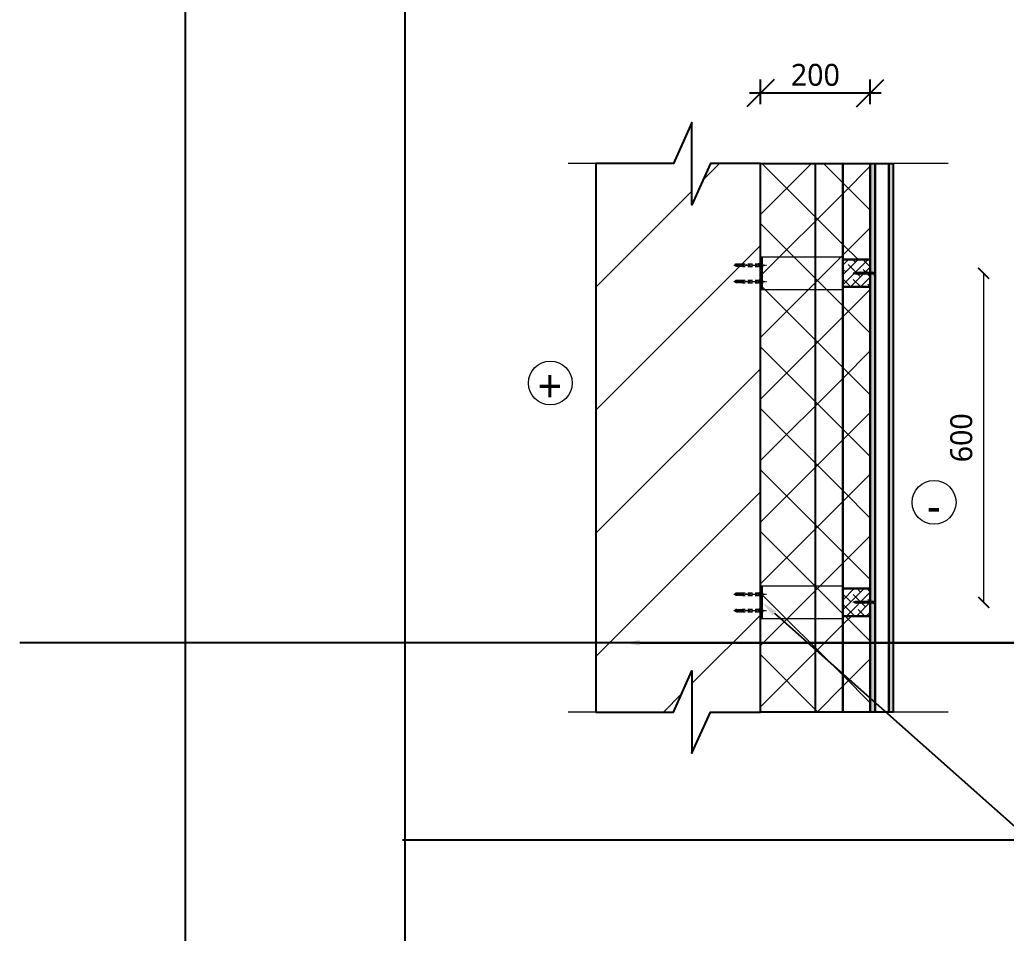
# Model space of a CAD drawing. Header units: millimetres. Extents: x 720925 to 840725318, y 793496 to 1061196.
# Drawn here: x 782286 to 784084, y 812042 to 813708 of the extents above; entities that cross this region are included whole.
import ezdxf
from ezdxf import colors
from ezdxf.entities.mleader import LeaderData, LeaderLine
from ezdxf.math import Vec2, Vec3

# ---------------------------------------------------------------- set-up
doc = ezdxf.new("R2010")
doc.units = ezdxf.units.MM
doc.header["$PDMODE"] = 2
doc.header["$PDSIZE"] = 5
doc.linetypes.add('CENTER', pattern=[50.8, 31.75, -6.35, 6.35, -6.35])
doc.linetypes.add('HIDDEN', pattern=[200, 100, -100])
for name, color, linetype, lineweight in [('!ESP_Mineraalvill', 1, 'Continuous', 9), ('!ESP_Mõõt', 252, 'Continuous', 5), ('!ESP_Puit', 46, 'Continuous', 0), ('!ESP_Sein Hatch', 7, 'Continuous', 0), ('!ESP_Sõlmed', 7, 'Continuous', 9), ('!ESP_Tsementkiudplaat', 9, 'Continuous', 0), ('!ESP_Tuuletõkkeplaat', 60, 'Continuous', 9), ('!ESP_Viited', 7, 'Continuous', 0)]:
    doc.layers.add(name, color=color, linetype=linetype, lineweight=lineweight)
doc.layers.add('!ESP_no_print', color=252, linetype='Continuous', plot=False)
doc.layers.add('!ESP_Tava', color=7, linetype='Continuous')
doc.layers.add('!ESP_Tekst', color=7, linetype='Continuous')
doc.styles.add('Annotative', font='malgunsl.ttf', dxfattribs={"height": 2})
doc.dimstyles.new('Annotative', dxfattribs={"dimtxt": 2, "dimasz": 2.5, "dimexe": 1.25, "dimexo": 0.625, "dimtad": 1, "dimdec": 0, "dimrnd": 5, "dimtxsty": 'Annotative', "dimblk": 'OBLIQUE', "dimcen": 0, "dimdle": 1, "dimadec": 0, "dimazin": 0, "dimtfac": 1, "dimtdec": 0, "dimtmove": 0, "dimatfit": 3, "dimfxl": 1, "dimfxlon": 1, "dimarcsym": 1})
doc.dimstyles.new('ESP', dxfattribs={"dimtxt": 2.5, "dimasz": 1, "dimexe": 0.18, "dimexo": 0.0625, "dimgap": 1, "dimtad": 1, "dimdec": 0, "dimzin": 0, "dimdsep": 46, "dimtxsty": 'Annotative', "dimblk": 'ARCHTICK', "dimcen": -2.5, "dimse1": 1, "dimse2": 1, "dimclrd": 256, "dimclre": 135, "dimclrt": 256, "dimadec": 0, "dimazin": 0, "dimtfac": 1, "dimtdec": 0, "dimtix": 1, "dimtmove": 0, "dimatfit": 3, "dimldrblk": 'mootjoon', "dimfxl": 3, "dimfxlon": 1, "dimtfillclr": 2, "dimtolj": 1, "dimtzin": 0, "dimlwd": -1, "dimlwe": 15, "dimarcsym": 1})
pattern_1 = [(45, (763926.791, 190844.592), (-8.98025612, 8.98025612), []), (135, (763926.791, 190844.592), (-26.94076836, 8.98025612), [31.75, -19.05])]
pattern_2 = [(45, (763926.79, 190844.59), (-56.126601, 56.126601), []), (135, (763926.79, 190844.59), (-56.126601, -56.126601), [])]

# ---------------------------------------------------------------- blocks, each defined once
blk = doc.blocks.new('_Oblique')
at = {"color": 0, "linetype": 'ByBlock', "lineweight": -2}
blk.add_line((-0.5, -0.5), (0.5, 0.5), dxfattribs=at)
blk = doc.blocks.new('*D753')
at = {"layer": '!ESP_Mõõt', "color": 0, "lineweight": -2, "transparency": 16777216}
for p, q in [((783635.7, 813554.2), (783635.7, 813599.2)), ((783835.7, 813554.2), (783835.7, 813599.2)), ((783855.7, 813574.2), (783615.7, 813574.2))]:
    blk.add_line(p, q, dxfattribs=at)
at = {"layer": 'Defpoints', "color": 0, "lineweight": 0, "transparency": 16777216}
for p in [(783635.7, 813574.2), (783635.7, 813445.9), (783835.7, 813445.9)]:
    blk.add_point(p, dxfattribs=at)
at = {"layer": '!ESP_Mõõt', "color": 0, "lineweight": -2, "transparency": 16777216, "xscale": 50, "yscale": 50, "zscale": 50, "rotation": 180}
blk.add_blockref('_Oblique', (783635.7, 813574.2), dxfattribs=at)
at = {"layer": '!ESP_Mõõt', "color": 0, "lineweight": -2, "transparency": 16777216, "xscale": 50, "yscale": 50, "zscale": 50}
blk.add_blockref('_Oblique', (783835.7, 813574.2), dxfattribs=at)
at = {"layer": '!ESP_Mõõt', "color": 0, "transparency": 16777216, "insert": (783735.7, 813607.4), "char_height": 40, "attachment_point": 5, "style": 'Annotative'}
blk.add_mtext('200', dxfattribs=at)
blk = doc.blocks.new('_ArchTick')
at = {"color": 0, "linetype": 'ByBlock', "const_width": 0.15}
blk.add_lwpolyline([(-0.5, -0.5), (0.5, 0.5)], dxfattribs=at)
blk = doc.blocks.new('*D757')
at = {"layer": '!ESP_Mõõt', "linetype": 'Continuous', "transparency": 16777216}
blk.add_line((784042.5, 812645.9), (784042.5, 813245.9), dxfattribs=at)
at = {"layer": 'Defpoints', "color": 0, "lineweight": 0, "transparency": 16777216}
for p in [(783785.7, 813245.9), (784042.5, 813245.9), (783785.7, 812645.9)]:
    blk.add_point(p, dxfattribs=at)
at = {"layer": '!ESP_Mõõt', "transparency": 16777216, "xscale": 20, "yscale": 20, "zscale": 20}
for p, rotation in [((784042.5, 813245.9), 90), ((784042.5, 812645.9), 270)]:
    blk.add_blockref('_ArchTick', p, dxfattribs=dict(at, rotation=rotation))
at = {"layer": '!ESP_Mõõt', "transparency": 16777216, "insert": (784001.8, 812945.9), "char_height": 40, "attachment_point": 5, "rotation": 90, "style": 'Annotative'}
blk.add_mtext('\\A1;600', dxfattribs=at)
blk = doc.blocks.new('mootjoon')
for points in [[(-1.3, 0), (1.2, 0)], [(-0.9, -0.9), (0.9, 0.9)], [(0, -1.3), (0, 1.2)]]:
    blk.add_lwpolyline(points)
blk = doc.blocks.new('*U747')
for p, q in [((0, -3.9), (0, 3.9)), ((0, 3.9), (0.7, 3.9)), ((0.7, 3.9), (2, 2)), ((2, 2), (3, 1.4)), ((3, 1.4), (4, 1.4)), ((4.7, 1.4), (6, 1.4)), ((6.7, 1.4), (8, 1.4)), ((8.7, 1.4), (10, 1.4)), ((10.7, 1.4), (12, 1.4)), ((12.7, 1.4), (14, 1.4)), ((14.7, 1.4), (16, 1.4)), ((16.7, 1.4), (18, 1.4)), ((18.7, 1.4), (20, 1.4)), ((20.7, 1.4), (22, 1.4)), ((22.7, 1.4), (24, 1.4)), ((24.7, 1.4), (26, 1.4)), ((26.7, 1.4), (28, 1.4)), ((28.7, 1.4), (30, 1.4)), ((30.7, 1.4), (32, 1.4)), ((32.7, 1.4), (34, 1.4)), ((34.7, 1.4), (35.4, 1.4)), ((35.4, 1.4), (36, 1.3)), ((36, 1.3), (36.1, 1.2)), ((36.8, 1), (40, 0)), ((0.7, -3.9), (0, -3.9)), ((0.7, -3.9), (2, -2)), ((2, -2), (3, -1.4)), ((3, -1.4), (3.3, -1.4)), ((4, -1.4), (5.3, -1.4)), ((6, -1.4), (7.3, -1.4)), ((8, -1.4), (9.3, -1.4)), ((10, -1.4), (11.3, -1.4)), ((12, -1.4), (13.3, -1.4)), ((14, -1.4), (15.3, -1.4)), ((16, -1.4), (17.3, -1.4)), ((18, -1.4), (19.3, -1.4)), ((20, -1.4), (21.3, -1.4)), ((22, -1.4), (23.3, -1.4)), ((24, -1.4), (25.3, -1.4)), ((26, -1.4), (27.3, -1.4)), ((28, -1.4), (29.3, -1.4)), ((30, -1.4), (31.3, -1.4)), ((32, -1.4), (33.3, -1.4)), ((34, -1.4), (35.3, -1.4)), ((36, -1.4), (37.4, -0.9)), ((38, -0.7), (40, 0))]:
    blk.add_line(p, q)
at = {"lineweight": 15}
for p, q in [((0.7, 3.9), (0.7, -3.9)), ((2, -2), (2, 2)), ((3, 0.2), (3.3, -1.4))]:
    blk.add_line(p, q, dxfattribs=at)
at = {"lineweight": 5}
for p, q in [((3, -1.4), (3, 1.4)), ((4.7, 1.4), (5.3, -1.4)), ((6.7, 1.4), (7.3, -1.4)), ((8.7, 1.4), (9.3, -1.4)), ((10.7, 1.4), (11.3, -1.4)), ((12.7, 1.4), (13.3, -1.4)), ((14.7, 1.4), (15.3, -1.4)), ((16.7, 1.4), (17.3, -1.4)), ((18.7, 1.4), (19.3, -1.4)), ((20.7, 1.4), (21.3, -1.4)), ((22.7, 1.4), (23.3, -1.4)), ((24.7, 1.4), (25.3, -1.4)), ((26.7, 1.4), (27.3, -1.4)), ((28.7, 1.4), (29.3, -1.4)), ((30.7, 1.4), (31.3, -1.4)), ((32.7, 1.4), (33.3, -1.4)), ((34.7, 1.4), (35.3, -1.4)), ((36.7, 1.3), (37.3, -0.7))]:
    blk.add_line(p, q, dxfattribs=at)
at = {"lineweight": 15, "start_tangent": (-1, 0), "end_tangent": (-0.347256, 0.93777)}
blk.add_spline([(4, -1.4), (3.5, -1), (3, 0.2)], degree=3, dxfattribs=at)
for points, start_tangent, end_tangent in [([(4, 1.4), (4.4, 2), (4.7, 1.4)], (0.571797, 0.820395), (0.389557, -0.921002)), ([(6, 1.4), (6.4, 2), (6.7, 1.4)], (0.571797, 0.820395), (0.389557, -0.921002)), ([(8, 1.4), (8.4, 2), (8.7, 1.4)], (0.571797, 0.820395), (0.389557, -0.921002)), ([(10, 1.4), (10.4, 2), (10.7, 1.4)], (0.571797, 0.820395), (0.389557, -0.921002)), ([(12, 1.4), (12.4, 2), (12.7, 1.4)], (0.571797, 0.820395), (0.389557, -0.921002)), ([(14, 1.4), (14.4, 2), (14.7, 1.4)], (0.571797, 0.820395), (0.389557, -0.921002)), ([(16, 1.4), (16.4, 2), (16.7, 1.4)], (0.571797, 0.820395), (0.389557, -0.921002)), ([(18, 1.4), (18.4, 2), (18.7, 1.4)], (0.571797, 0.820395), (0.389557, -0.921002)), ([(20, 1.4), (20.4, 2), (20.7, 1.4)], (0.571797, 0.820395), (0.389557, -0.921002)), ([(22, 1.4), (22.4, 2), (22.7, 1.4)], (0.571797, 0.820395), (0.389557, -0.921002)), ([(24, 1.4), (24.4, 2), (24.7, 1.4)], (0.571797, 0.820395), (0.389557, -0.921002)), ([(26, 1.4), (26.4, 2), (26.7, 1.4)], (0.571797, 0.820395), (0.389557, -0.921002)), ([(28, 1.4), (28.4, 2), (28.7, 1.4)], (0.571797, 0.820395), (0.389557, -0.921002)), ([(30, 1.4), (30.4, 2), (30.7, 1.4)], (0.571797, 0.820395), (0.389557, -0.921002)), ([(32, 1.4), (32.4, 2), (32.7, 1.4)], (0.571797, 0.820395), (0.389557, -0.921002)), ([(34, 1.4), (34.4, 2), (34.7, 1.4)], (0.571797, 0.820395), (0.389557, -0.921002)), ([(36, 1.3), (36.4, 1.9), (36.7, 1.3)], (0.571797, 0.820395), (0.389557, -0.921002)), ([(3.3, -1.4), (3.7, -2), (4, -1.4)], (0.571797, -0.820395), (0.389557, 0.921002)), ([(5.3, -1.4), (5.7, -2), (6, -1.4)], (0.571797, -0.820395), (0.389557, 0.921002)), ([(7.3, -1.4), (7.7, -2), (8, -1.4)], (0.571797, -0.820395), (0.389557, 0.921002)), ([(9.3, -1.4), (9.7, -2), (10, -1.4)], (0.571797, -0.820395), (0.389557, 0.921002)), ([(11.3, -1.4), (11.7, -2), (12, -1.4)], (0.571797, -0.820395), (0.389557, 0.921002)), ([(13.3, -1.4), (13.7, -2), (14, -1.4)], (0.571797, -0.820395), (0.389557, 0.921002)), ([(15.3, -1.4), (15.7, -2), (16, -1.4)], (0.571797, -0.820395), (0.389557, 0.921002)), ([(17.3, -1.4), (17.7, -2), (18, -1.4)], (0.571797, -0.820395), (0.389557, 0.921002)), ([(19.3, -1.4), (19.7, -2), (20, -1.4)], (0.571797, -0.820395), (0.389557, 0.921002)), ([(21.3, -1.4), (21.7, -2), (22, -1.4)], (0.571797, -0.820395), (0.389557, 0.921002)), ([(23.3, -1.4), (23.7, -2), (24, -1.4)], (0.571797, -0.820395), (0.389557, 0.921002)), ([(25.3, -1.4), (25.7, -2), (26, -1.4)], (0.571797, -0.820395), (0.389557, 0.921002)), ([(27.3, -1.4), (27.7, -2), (28, -1.4)], (0.571797, -0.820395), (0.389557, 0.921002)), ([(29.3, -1.4), (29.7, -2), (30, -1.4)], (0.571797, -0.820395), (0.389557, 0.921002)), ([(31.3, -1.4), (31.7, -2), (32, -1.4)], (0.571797, -0.820395), (0.389557, 0.921002)), ([(33.3, -1.4), (33.7, -2), (34, -1.4)], (0.571797, -0.820395), (0.389557, 0.921002)), ([(35.3, -1.4), (35.7, -2), (36, -1.4)], (0.571797, -0.820395), (0.389557, 0.921002)), ([(37.3, -0.7), (37.7, -1.4), (38, -0.7)], (0.571797, -0.820395), (0.389557, 0.921002))]:
    blk.add_spline(points, degree=3, dxfattribs=dict(start_tangent=start_tangent, end_tangent=end_tangent))
at = {"lineweight": 5}
for points, start_tangent, end_tangent in [([(4, 1.4), (4.4, 1.2), (4.8, 0.4), (5.3, -1.4)], (0.99352, -0.113659), (0.389557, -0.921002)), ([(6, -1.4), (5.6, -1.2), (5.1, -0.4), (4.7, 1.4)], (-0.99352, 0.113659), (-0.389557, 0.921002)), ([(6, 1.4), (6.4, 1.2), (6.8, 0.4), (7.3, -1.4)], (0.99352, -0.113659), (0.389557, -0.921002)), ([(8, -1.4), (7.6, -1.2), (7.1, -0.4), (6.7, 1.4)], (-0.99352, 0.113659), (-0.389557, 0.921002)), ([(8, 1.4), (8.4, 1.2), (8.8, 0.4), (9.3, -1.4)], (0.99352, -0.113659), (0.389557, -0.921002)), ([(10, -1.4), (9.6, -1.2), (9.1, -0.4), (8.7, 1.4)], (-0.99352, 0.113659), (-0.389557, 0.921002)), ([(10, 1.4), (10.4, 1.2), (10.8, 0.4), (11.3, -1.4)], (0.99352, -0.113659), (0.389557, -0.921002)), ([(12, -1.4), (11.6, -1.2), (11.1, -0.4), (10.7, 1.4)], (-0.99352, 0.113659), (-0.389557, 0.921002)), ([(12, 1.4), (12.4, 1.2), (12.8, 0.4), (13.3, -1.4)], (0.99352, -0.113659), (0.389557, -0.921002)), ([(14, -1.4), (13.6, -1.2), (13.1, -0.4), (12.7, 1.4)], (-0.99352, 0.113659), (-0.389557, 0.921002)), ([(14, 1.4), (14.4, 1.2), (14.8, 0.4), (15.3, -1.4)], (0.99352, -0.113659), (0.389557, -0.921002)), ([(16, -1.4), (15.6, -1.2), (15.1, -0.4), (14.7, 1.4)], (-0.99352, 0.113659), (-0.389557, 0.921002)), ([(16, 1.4), (16.4, 1.2), (16.8, 0.4), (17.3, -1.4)], (0.99352, -0.113659), (0.389557, -0.921002)), ([(18, -1.4), (17.6, -1.2), (17.1, -0.4), (16.7, 1.4)], (-0.99352, 0.113659), (-0.389557, 0.921002)), ([(18, 1.4), (18.4, 1.2), (18.8, 0.4), (19.3, -1.4)], (0.99352, -0.113659), (0.389557, -0.921002)), ([(20, -1.4), (19.6, -1.2), (19.1, -0.4), (18.7, 1.4)], (-0.99352, 0.113659), (-0.389557, 0.921002)), ([(20, 1.4), (20.4, 1.2), (20.8, 0.4), (21.3, -1.4)], (0.99352, -0.113659), (0.389557, -0.921002)), ([(22, -1.4), (21.6, -1.2), (21.1, -0.4), (20.7, 1.4)], (-0.99352, 0.113659), (-0.389557, 0.921002)), ([(22, 1.4), (22.4, 1.2), (22.8, 0.4), (23.3, -1.4)], (0.99352, -0.113659), (0.389557, -0.921002)), ([(24, -1.4), (23.6, -1.2), (23.1, -0.4), (22.7, 1.4)], (-0.99352, 0.113659), (-0.389557, 0.921002)), ([(24, 1.4), (24.4, 1.2), (24.8, 0.4), (25.3, -1.4)], (0.99352, -0.113659), (0.389557, -0.921002)), ([(26, -1.4), (25.6, -1.2), (25.1, -0.4), (24.7, 1.4)], (-0.99352, 0.113659), (-0.389557, 0.921002)), ([(26, 1.4), (26.4, 1.2), (26.8, 0.4), (27.3, -1.4)], (0.99352, -0.113659), (0.389557, -0.921002)), ([(28, -1.4), (27.6, -1.2), (27.1, -0.4), (26.7, 1.4)], (-0.99352, 0.113659), (-0.389557, 0.921002)), ([(28, 1.4), (28.4, 1.2), (28.8, 0.4), (29.3, -1.4)], (0.99352, -0.113659), (0.389557, -0.921002)), ([(30, -1.4), (29.6, -1.2), (29.1, -0.4), (28.7, 1.4)], (-0.99352, 0.113659), (-0.389557, 0.921002)), ([(30, 1.4), (30.4, 1.2), (30.8, 0.4), (31.3, -1.4)], (0.99352, -0.113659), (0.389557, -0.921002)), ([(32, -1.4), (31.6, -1.2), (31.1, -0.4), (30.7, 1.4)], (-0.99352, 0.113659), (-0.389557, 0.921002)), ([(32, 1.4), (32.4, 1.2), (32.8, 0.4), (33.3, -1.4)], (0.99352, -0.113659), (0.389557, -0.921002)), ([(34, -1.4), (33.6, -1.2), (33.1, -0.4), (32.7, 1.4)], (-0.99352, 0.113659), (-0.389557, 0.921002)), ([(34, 1.4), (34.4, 1.2), (34.8, 0.4), (35.3, -1.4)], (0.99352, -0.113659), (0.389557, -0.921002)), ([(36, -1.4), (35.6, -1.2), (35.1, -0.4), (34.7, 1.4)], (-0.99352, 0.113659), (-0.389557, 0.921002)), ([(36, 1.3), (36.4, 1.1), (36.9, 0.4), (37.3, -0.7)], (0.99352, -0.113659), (0.389557, -0.921002)), ([(38, -0.7), (37.6, -0.6), (37.1, 0.2), (36.7, 1.3)], (-0.99352, 0.113659), (-0.389557, 0.921002))]:
    blk.add_spline(points, degree=3, dxfattribs=dict(at, start_tangent=start_tangent, end_tangent=end_tangent))
blk = doc.blocks.new('*U748')
for p, q in [((0, -3.9), (0, 3.9)), ((0, 3.9), (0.7, 3.9)), ((0.7, 3.9), (2, 2)), ((2, 2), (3, 1.4)), ((3, 1.4), (4, 1.4)), ((4.7, 1.4), (6, 1.4)), ((6.7, 1.4), (8, 1.4)), ((8.7, 1.4), (10, 1.4)), ((10.7, 1.4), (12, 1.4)), ((12.7, 1.4), (14, 1.4)), ((14.7, 1.4), (16, 1.4)), ((16.7, 1.4), (18, 1.4)), ((18.7, 1.4), (20, 1.4)), ((20.7, 1.4), (22, 1.4)), ((22.7, 1.4), (24, 1.4)), ((24.7, 1.4), (26, 1.4)), ((26.7, 1.4), (28, 1.4)), ((28.7, 1.4), (30, 1.4)), ((30.7, 1.4), (32, 1.4)), ((32.7, 1.4), (34, 1.4)), ((34.7, 1.4), (35.4, 1.4)), ((35.4, 1.4), (36, 1.3)), ((36, 1.3), (36.1, 1.2)), ((36.8, 1), (40, 0)), ((0.7, -3.9), (0, -3.9)), ((0.7, -3.9), (2, -2)), ((2, -2), (3, -1.4)), ((3, -1.4), (3.3, -1.4)), ((4, -1.4), (5.3, -1.4)), ((6, -1.4), (7.3, -1.4)), ((8, -1.4), (9.3, -1.4)), ((10, -1.4), (11.3, -1.4)), ((12, -1.4), (13.3, -1.4)), ((14, -1.4), (15.3, -1.4)), ((16, -1.4), (17.3, -1.4)), ((18, -1.4), (19.3, -1.4)), ((20, -1.4), (21.3, -1.4)), ((22, -1.4), (23.3, -1.4)), ((24, -1.4), (25.3, -1.4)), ((26, -1.4), (27.3, -1.4)), ((28, -1.4), (29.3, -1.4)), ((30, -1.4), (31.3, -1.4)), ((32, -1.4), (33.3, -1.4)), ((34, -1.4), (35.3, -1.4)), ((36, -1.4), (37.4, -0.9)), ((38, -0.7), (40, 0))]:
    blk.add_line(p, q)
at = {"lineweight": 15}
for p, q in [((0.7, 3.9), (0.7, -3.9)), ((2, -2), (2, 2)), ((3, 0.2), (3.3, -1.4))]:
    blk.add_line(p, q, dxfattribs=at)
at = {"lineweight": 5}
for p, q in [((3, -1.4), (3, 1.4)), ((4.7, 1.4), (5.3, -1.4)), ((6.7, 1.4), (7.3, -1.4)), ((8.7, 1.4), (9.3, -1.4)), ((10.7, 1.4), (11.3, -1.4)), ((12.7, 1.4), (13.3, -1.4)), ((14.7, 1.4), (15.3, -1.4)), ((16.7, 1.4), (17.3, -1.4)), ((18.7, 1.4), (19.3, -1.4)), ((20.7, 1.4), (21.3, -1.4)), ((22.7, 1.4), (23.3, -1.4)), ((24.7, 1.4), (25.3, -1.4)), ((26.7, 1.4), (27.3, -1.4)), ((28.7, 1.4), (29.3, -1.4)), ((30.7, 1.4), (31.3, -1.4)), ((32.7, 1.4), (33.3, -1.4)), ((34.7, 1.4), (35.3, -1.4)), ((36.7, 1.3), (37.3, -0.7))]:
    blk.add_line(p, q, dxfattribs=at)
at = {"lineweight": 15, "start_tangent": (-1, 0), "end_tangent": (-0.347256, 0.93777)}
blk.add_spline([(4, -1.4), (3.5, -1), (3, 0.2)], degree=3, dxfattribs=at)
for points, start_tangent, end_tangent in [([(4, 1.4), (4.4, 2), (4.7, 1.4)], (0.571797, 0.820395), (0.389557, -0.921002)), ([(6, 1.4), (6.4, 2), (6.7, 1.4)], (0.571797, 0.820395), (0.389557, -0.921002)), ([(8, 1.4), (8.4, 2), (8.7, 1.4)], (0.571797, 0.820395), (0.389557, -0.921002)), ([(10, 1.4), (10.4, 2), (10.7, 1.4)], (0.571797, 0.820395), (0.389557, -0.921002)), ([(12, 1.4), (12.4, 2), (12.7, 1.4)], (0.571797, 0.820395), (0.389557, -0.921002)), ([(14, 1.4), (14.4, 2), (14.7, 1.4)], (0.571797, 0.820395), (0.389557, -0.921002)), ([(16, 1.4), (16.4, 2), (16.7, 1.4)], (0.571797, 0.820395), (0.389557, -0.921002)), ([(18, 1.4), (18.4, 2), (18.7, 1.4)], (0.571797, 0.820395), (0.389557, -0.921002)), ([(20, 1.4), (20.4, 2), (20.7, 1.4)], (0.571797, 0.820395), (0.389557, -0.921002)), ([(22, 1.4), (22.4, 2), (22.7, 1.4)], (0.571797, 0.820395), (0.389557, -0.921002)), ([(24, 1.4), (24.4, 2), (24.7, 1.4)], (0.571797, 0.820395), (0.389557, -0.921002)), ([(26, 1.4), (26.4, 2), (26.7, 1.4)], (0.571797, 0.820395), (0.389557, -0.921002)), ([(28, 1.4), (28.4, 2), (28.7, 1.4)], (0.571797, 0.820395), (0.389557, -0.921002)), ([(30, 1.4), (30.4, 2), (30.7, 1.4)], (0.571797, 0.820395), (0.389557, -0.921002)), ([(32, 1.4), (32.4, 2), (32.7, 1.4)], (0.571797, 0.820395), (0.389557, -0.921002)), ([(34, 1.4), (34.4, 2), (34.7, 1.4)], (0.571797, 0.820395), (0.389557, -0.921002)), ([(36, 1.3), (36.4, 1.9), (36.7, 1.3)], (0.571797, 0.820395), (0.389557, -0.921002)), ([(3.3, -1.4), (3.7, -2), (4, -1.4)], (0.571797, -0.820395), (0.389557, 0.921002)), ([(5.3, -1.4), (5.7, -2), (6, -1.4)], (0.571797, -0.820395), (0.389557, 0.921002)), ([(7.3, -1.4), (7.7, -2), (8, -1.4)], (0.571797, -0.820395), (0.389557, 0.921002)), ([(9.3, -1.4), (9.7, -2), (10, -1.4)], (0.571797, -0.820395), (0.389557, 0.921002)), ([(11.3, -1.4), (11.7, -2), (12, -1.4)], (0.571797, -0.820395), (0.389557, 0.921002)), ([(13.3, -1.4), (13.7, -2), (14, -1.4)], (0.571797, -0.820395), (0.389557, 0.921002)), ([(15.3, -1.4), (15.7, -2), (16, -1.4)], (0.571797, -0.820395), (0.389557, 0.921002)), ([(17.3, -1.4), (17.7, -2), (18, -1.4)], (0.571797, -0.820395), (0.389557, 0.921002)), ([(19.3, -1.4), (19.7, -2), (20, -1.4)], (0.571797, -0.820395), (0.389557, 0.921002)), ([(21.3, -1.4), (21.7, -2), (22, -1.4)], (0.571797, -0.820395), (0.389557, 0.921002)), ([(23.3, -1.4), (23.7, -2), (24, -1.4)], (0.571797, -0.820395), (0.389557, 0.921002)), ([(25.3, -1.4), (25.7, -2), (26, -1.4)], (0.571797, -0.820395), (0.389557, 0.921002)), ([(27.3, -1.4), (27.7, -2), (28, -1.4)], (0.571797, -0.820395), (0.389557, 0.921002)), ([(29.3, -1.4), (29.7, -2), (30, -1.4)], (0.571797, -0.820395), (0.389557, 0.921002)), ([(31.3, -1.4), (31.7, -2), (32, -1.4)], (0.571797, -0.820395), (0.389557, 0.921002)), ([(33.3, -1.4), (33.7, -2), (34, -1.4)], (0.571797, -0.820395), (0.389557, 0.921002)), ([(35.3, -1.4), (35.7, -2), (36, -1.4)], (0.571797, -0.820395), (0.389557, 0.921002)), ([(37.3, -0.7), (37.7, -1.4), (38, -0.7)], (0.571797, -0.820395), (0.389557, 0.921002))]:
    blk.add_spline(points, degree=3, dxfattribs=dict(start_tangent=start_tangent, end_tangent=end_tangent))
at = {"lineweight": 5}
for points, start_tangent, end_tangent in [([(4, 1.4), (4.4, 1.2), (4.8, 0.4), (5.3, -1.4)], (0.99352, -0.113659), (0.389557, -0.921002)), ([(6, -1.4), (5.6, -1.2), (5.1, -0.4), (4.7, 1.4)], (-0.99352, 0.113659), (-0.389557, 0.921002)), ([(6, 1.4), (6.4, 1.2), (6.8, 0.4), (7.3, -1.4)], (0.99352, -0.113659), (0.389557, -0.921002)), ([(8, -1.4), (7.6, -1.2), (7.1, -0.4), (6.7, 1.4)], (-0.99352, 0.113659), (-0.389557, 0.921002)), ([(8, 1.4), (8.4, 1.2), (8.8, 0.4), (9.3, -1.4)], (0.99352, -0.113659), (0.389557, -0.921002)), ([(10, -1.4), (9.6, -1.2), (9.1, -0.4), (8.7, 1.4)], (-0.99352, 0.113659), (-0.389557, 0.921002)), ([(10, 1.4), (10.4, 1.2), (10.8, 0.4), (11.3, -1.4)], (0.99352, -0.113659), (0.389557, -0.921002)), ([(12, -1.4), (11.6, -1.2), (11.1, -0.4), (10.7, 1.4)], (-0.99352, 0.113659), (-0.389557, 0.921002)), ([(12, 1.4), (12.4, 1.2), (12.8, 0.4), (13.3, -1.4)], (0.99352, -0.113659), (0.389557, -0.921002)), ([(14, -1.4), (13.6, -1.2), (13.1, -0.4), (12.7, 1.4)], (-0.99352, 0.113659), (-0.389557, 0.921002)), ([(14, 1.4), (14.4, 1.2), (14.8, 0.4), (15.3, -1.4)], (0.99352, -0.113659), (0.389557, -0.921002)), ([(16, -1.4), (15.6, -1.2), (15.1, -0.4), (14.7, 1.4)], (-0.99352, 0.113659), (-0.389557, 0.921002)), ([(16, 1.4), (16.4, 1.2), (16.8, 0.4), (17.3, -1.4)], (0.99352, -0.113659), (0.389557, -0.921002)), ([(18, -1.4), (17.6, -1.2), (17.1, -0.4), (16.7, 1.4)], (-0.99352, 0.113659), (-0.389557, 0.921002)), ([(18, 1.4), (18.4, 1.2), (18.8, 0.4), (19.3, -1.4)], (0.99352, -0.113659), (0.389557, -0.921002)), ([(20, -1.4), (19.6, -1.2), (19.1, -0.4), (18.7, 1.4)], (-0.99352, 0.113659), (-0.389557, 0.921002)), ([(20, 1.4), (20.4, 1.2), (20.8, 0.4), (21.3, -1.4)], (0.99352, -0.113659), (0.389557, -0.921002)), ([(22, -1.4), (21.6, -1.2), (21.1, -0.4), (20.7, 1.4)], (-0.99352, 0.113659), (-0.389557, 0.921002)), ([(22, 1.4), (22.4, 1.2), (22.8, 0.4), (23.3, -1.4)], (0.99352, -0.113659), (0.389557, -0.921002)), ([(24, -1.4), (23.6, -1.2), (23.1, -0.4), (22.7, 1.4)], (-0.99352, 0.113659), (-0.389557, 0.921002)), ([(24, 1.4), (24.4, 1.2), (24.8, 0.4), (25.3, -1.4)], (0.99352, -0.113659), (0.389557, -0.921002)), ([(26, -1.4), (25.6, -1.2), (25.1, -0.4), (24.7, 1.4)], (-0.99352, 0.113659), (-0.389557, 0.921002)), ([(26, 1.4), (26.4, 1.2), (26.8, 0.4), (27.3, -1.4)], (0.99352, -0.113659), (0.389557, -0.921002)), ([(28, -1.4), (27.6, -1.2), (27.1, -0.4), (26.7, 1.4)], (-0.99352, 0.113659), (-0.389557, 0.921002)), ([(28, 1.4), (28.4, 1.2), (28.8, 0.4), (29.3, -1.4)], (0.99352, -0.113659), (0.389557, -0.921002)), ([(30, -1.4), (29.6, -1.2), (29.1, -0.4), (28.7, 1.4)], (-0.99352, 0.113659), (-0.389557, 0.921002)), ([(30, 1.4), (30.4, 1.2), (30.8, 0.4), (31.3, -1.4)], (0.99352, -0.113659), (0.389557, -0.921002)), ([(32, -1.4), (31.6, -1.2), (31.1, -0.4), (30.7, 1.4)], (-0.99352, 0.113659), (-0.389557, 0.921002)), ([(32, 1.4), (32.4, 1.2), (32.8, 0.4), (33.3, -1.4)], (0.99352, -0.113659), (0.389557, -0.921002)), ([(34, -1.4), (33.6, -1.2), (33.1, -0.4), (32.7, 1.4)], (-0.99352, 0.113659), (-0.389557, 0.921002)), ([(34, 1.4), (34.4, 1.2), (34.8, 0.4), (35.3, -1.4)], (0.99352, -0.113659), (0.389557, -0.921002)), ([(36, -1.4), (35.6, -1.2), (35.1, -0.4), (34.7, 1.4)], (-0.99352, 0.113659), (-0.389557, 0.921002)), ([(36, 1.3), (36.4, 1.1), (36.9, 0.4), (37.3, -0.7)], (0.99352, -0.113659), (0.389557, -0.921002)), ([(38, -0.7), (37.6, -0.6), (37.1, 0.2), (36.7, 1.3)], (-0.99352, 0.113659), (-0.389557, 0.921002))]:
    blk.add_spline(points, degree=3, dxfattribs=dict(at, start_tangent=start_tangent, end_tangent=end_tangent))
blk = doc.blocks.new('naeltüübel 5x50mm')
at = {"layer": '!ESP_Sõlmed', "color": 92, "linetype": 'CENTER', "ltscale": 0.05, "true_color": 0x00c000}
blk.add_line((-51.417893, 0), (8.582107, 0), dxfattribs=at)
at = {"layer": '!ESP_Sõlmed', "color": 7, "linetype": 'HIDDEN', "ltscale": 0.05}
for p, q in [((-49.16375, 0), (-48.292889, 0.400002)), ((-48.292897, -0.399998), (-49.16375, 0)), ((-48.292893, 1.875), (-46.815106, 2.269753)), ((-48.292893, 0.4), (-48.292893, 1.875)), ((-48.292893, 0.4), (-29.340108, 0.4)), ((-46.815106, 2.269753), (-45.792893, 2.45)), ((-46.815106, 1.202786), (-46.815106, 2.269753)), ((-46.815106, 1.202786), (-46.502892, 1.246981)), ((-46.502892, 1.298302), (-35.492894, 1.298302)), ((-46.502892, 0.4), (-46.502892, 1.298302)), ((-45.792893, 1.298302), (-45.792893, 2.45)), ((-45.792893, 2.081557), (-44.011246, 2.081557)), ((-45.792893, 1.809864), (-44.15268, 1.809864)), ((-45.664353, 1.363825), (-44.423478, 1.363825)), ((-45.492894, 1.31), (-44.594937, 1.31)), ((-44.328835, 1.471475), (-44.257969, 1.607608)), ((-44.257969, 1.607608), (-43.973282, 2.154482)), ((-43.973282, 2.154482), (-43.968079, 2.154482)), ((-43.968079, 2.154482), (-42.292893, 2.45)), ((-43.968079, 1.298302), (-43.968079, 2.154482)), ((-42.482892, -0.4), (-42.482892, 0.4)), ((-42.292893, 1.298302), (-42.292893, 2.45)), ((-42.292893, 2.081557), (-40.511246, 2.081557)), ((-42.292893, 1.809864), (-40.65268, 1.809864)), ((-42.164353, 1.363825), (-40.923478, 1.363825)), ((-41.992894, 1.31), (-41.094937, 1.31)), ((-40.828835, 1.471475), (-40.742196, 1.637903)), ((-40.742196, 1.637903), (-40.483334, 2.135175)), ((-40.483334, 2.135175), (-40.478127, 2.135175)), ((-40.478127, 2.135175), (-38.692895, 2.449994)), ((-40.478127, 1.298302), (-40.478127, 2.135175)), ((-38.692895, 1.298299), (-38.692895, 2.449994)), ((-38.692895, 2.081557), (-36.911244, 2.081557)), ((-38.692895, 1.809864), (-37.052682, 1.809864)), ((-38.564351, 1.363825), (-37.323479, 1.363825)), ((-38.392891, 1.31), (-37.494938, 1.31)), ((-37.228833, 1.471475), (-37.138588, 1.644836)), ((-37.138588, 1.644836), (-36.885472, 2.131068)), ((-36.885472, 2.131068), (-36.880265, 2.131068)), ((-36.880265, 2.131068), (-35.492894, 2.375702)), ((-36.880265, 1.298302), (-36.880265, 2.131068)), ((-35.492894, 2.4), (-23.292893, 2.4)), ((-35.492894, 1.298302), (-35.492894, 2.4)), ((-35.492894, 0.4), (-35.492894, 1.298302)), ((-29.340077, 0.399973), (-29.312546, 0.428822)), ((-29.312546, 0.428822), (-29.2829, 0.455866)), ((-29.2829, 0.455866), (-29.250918, 0.481299)), ((-29.250918, 0.481299), (-29.216847, 0.504845)), ((-29.216847, 0.504845), (-29.180934, 0.526229)), ((-29.180934, 0.526229), (-29.14342, 0.545174)), ((-29.14342, 0.545174), (-29.104554, 0.561411)), ((-29.104554, 0.561411), (-29.064639, 0.574796)), ((-29.064639, 0.574796), (-29.024041, 0.585331)), ((-29.024041, 0.585331), (-28.983134, 0.593025)), ((-28.983134, 0.593025), (-28.94229, 0.597888)), ((-28.94229, 0.597888), (-28.901881, 0.599929)), ((-28.861743, 0.599155), (-28.901881, 0.599929)), ((-28.821047, 0.595562), (-28.861743, 0.599155)), ((-28.780121, 0.589142), (-28.821047, 0.595562)), ((-28.73934, 0.579885), (-28.780121, 0.589142)), ((-28.699071, 0.567782), (-28.73934, 0.579885)), ((-28.659689, 0.552825), (-28.699071, 0.567782)), ((-28.621537, 0.535066), (-28.659689, 0.552825)), ((-28.584874, 0.514744), (-28.621537, 0.535066)), ((-28.549943, 0.492137), (-28.584874, 0.514744)), ((-28.516993, 0.467518), (-28.549943, 0.492137)), ((-28.486266, 0.441164), (-28.516993, 0.467518)), ((-28.457909, 0.413251), (-28.486266, 0.441164)), ((-28.431199, 0.383059), (-28.457909, 0.413251)), ((-28.406159, 0.350585), (-28.431199, 0.383059)), ((-28.383069, 0.316076), (-28.406159, 0.350585)), ((-28.362202, 0.279775), (-28.383069, 0.316076)), ((-28.343836, 0.24193), (-28.362202, 0.279775)), ((-28.328232, 0.202791), (-28.343836, 0.24193)), ((-28.315486, 0.162682), (-28.328232, 0.202791)), ((-28.305588, 0.121976), (-28.315486, 0.162682)), ((-28.298529, 0.081045), (-28.305588, 0.121976)), ((-28.294301, 0.040262), (-28.298529, 0.081045)), ((-28.292893, 0), (-28.294301, 0.040262)), ((-28.294301, -0.040262), (-28.292893, 0)), ((-23.292893, 2.45), (-22.342892, 2.45)), ((-23.292893, -2.45), (-23.292893, 2.45)), ((-22.342892, -2.45), (-22.342892, 2.45)), ((-22.342892, 2.4), (-6.591457, 2.4)), ((-6.591457, 2.4), (-6.292893, 2.48)), ((-6.591457, -2.4), (-6.591457, 2.4)), ((-6.292893, 2.48), (-5.792893, 2.48)), ((-6.292893, -2.48), (-6.292893, 2.48)), ((-5.542893, 2.4), (-5.792893, 2.48)), ((-5.792893, -2.48), (-5.792893, 2.48)), ((-5.542893, 2.4), (-5.292893, 2.48)), ((-5.542893, -2.4), (-5.542893, 2.4)), ((-5.042893, 2.4), (-5.292893, 2.48)), ((-5.292893, -2.48), (-5.292893, 2.48)), ((-5.042893, 2.4), (-4.792893, 2.48)), ((-5.042893, -2.4), (-5.042893, 2.4)), ((-4.542893, 2.4), (-4.792893, 2.48)), ((-4.792893, -2.48), (-4.792893, 2.48)), ((-4.542893, 2.4), (-4.292893, 2.48)), ((-4.542893, -2.4), (-4.542893, 2.4)), ((-4.042893, 2.4), (-4.292893, 2.48)), ((-4.292893, -2.48), (-4.292893, 2.48)), ((-4.042893, 2.4), (-3.792893, 2.48)), ((-4.042893, -2.4), (-4.042893, 2.4)), ((-3.542893, 2.4), (-3.792893, 2.48)), ((-3.792893, -2.48), (-3.792893, 2.48)), ((-3.542893, 2.4), (-3.292893, 2.48)), ((-3.542893, -2.4), (-3.542893, 2.4)), ((-3.042893, 2.4), (-3.292893, 2.48)), ((-3.292893, -2.48), (-3.292893, 2.48)), ((-3.042893, 2.4), (-2.792893, 2.48)), ((-3.042893, -2.4), (-3.042893, 2.4)), ((-2.542893, 2.4), (-2.792893, 2.48)), ((-2.792893, -2.48), (-2.792893, 2.48)), ((-2.542893, 2.4), (-2.292893, 2.48)), ((-2.542893, -2.4), (-2.542893, 2.4)), ((-2.042893, 2.4), (-2.292893, 2.48)), ((-2.292893, -2.48), (-2.292893, 2.48)), ((-2.042893, 2.4), (-1.792893, 2.48)), ((-2.042893, -2.4), (-2.042893, 2.4)), ((-1.542893, 2.4), (-1.792893, 2.48)), ((-1.792893, -2.48), (-1.792893, 2.48)), ((-1.542893, 2.4), (-1.417893, 2.5)), ((-1.542893, -2.4), (-1.542893, 2.4)), ((-1.417893, 2.5), (-0.707107, 2.5)), ((-1.417893, -2.5), (-1.417893, 2.5)), ((-0.707107, -2.5), (-0.707107, 2.5)), ((0, 2.792893), (0.907107, 3.7)), ((0, -2.792893), (0, 2.792893)), ((0.907107, 3.7), (1.707107, 3.7)), ((0.907107, -3.7), (0.907107, 3.7)), ((1.707107, -3.7), (1.707107, 3.7)), ((1.707107, 3.4), (1.917107, 3.4)), ((1.707107, -3.4), (1.707107, 3.4)), ((1.917107, -3.4), (1.917107, 3.4)), ((-48.292893, -0.4), (-29.340108, -0.4)), ((-48.292893, -1.875), (-48.292893, -0.4)), ((-46.815106, -2.269753), (-48.292893, -1.875)), ((-46.502892, -1.246981), (-46.815106, -1.202786)), ((-46.815106, -2.269753), (-46.815106, -1.202786)), ((-45.792893, -2.45), (-46.815106, -2.269753)), ((-46.502892, -1.298302), (-46.502892, -0.4)), ((-46.502892, -1.298302), (-35.492894, -1.298302)), ((-45.792893, -2.45), (-45.792893, -1.298302)), ((-45.792893, -1.609204), (-45.792889, -1.608806)), ((-45.792893, -1.809864), (-44.15268, -1.809864)), ((-45.792893, -2.081557), (-44.011246, -2.081557)), ((-45.792889, -1.608407), (-45.792885, -1.608008)), ((-45.792889, -1.608806), (-45.792889, -1.608407)), ((-45.792885, -1.608008), (-45.792882, -1.607608)), ((-45.664353, -1.363825), (-44.423478, -1.363825)), ((-45.492894, -1.31), (-44.594937, -1.31)), ((-44.257969, -1.607608), (-44.328835, -1.471475)), ((-43.973282, -2.154482), (-44.257969, -1.607608)), ((-43.973282, -2.154482), (-43.968079, -2.154482)), ((-43.968079, -2.154482), (-43.968079, -1.298302)), ((-42.292893, -2.45), (-43.968079, -2.154482)), ((-42.292893, -2.45), (-42.292893, -1.298302)), ((-42.292893, -1.809864), (-40.65268, -1.809864)), ((-42.292893, -2.081557), (-40.511246, -2.081557)), ((-42.164353, -1.363825), (-40.923478, -1.363825)), ((-41.992894, -1.31), (-41.094937, -1.31)), ((-40.742196, -1.637903), (-40.828835, -1.471475)), ((-40.483334, -2.135175), (-40.742196, -1.637903)), ((-40.483334, -2.135175), (-40.478127, -2.135175)), ((-40.478127, -2.135175), (-40.478127, -1.298302)), ((-38.692895, -2.449994), (-40.478127, -2.135175)), ((-38.692895, -2.449994), (-38.692895, -1.298299)), ((-38.692895, -1.809864), (-37.052682, -1.809864)), ((-38.692895, -2.081557), (-36.911244, -2.081557)), ((-38.564351, -1.363825), (-37.323479, -1.363825)), ((-38.392891, -1.31), (-37.494938, -1.31)), ((-37.138588, -1.644836), (-37.228833, -1.471475)), ((-36.885472, -2.131068), (-37.138588, -1.644836)), ((-36.885472, -2.131068), (-36.880265, -2.131068)), ((-36.880265, -2.131068), (-36.880265, -1.298302)), ((-35.492894, -2.375702), (-36.880265, -2.131068)), ((-35.492894, -2.4), (-35.492894, -0.4)), ((-35.492894, -2.4), (-23.292893, -2.4)), ((-29.312546, -0.428822), (-29.340077, -0.399973)), ((-29.2829, -0.455866), (-29.312546, -0.428822)), ((-29.250918, -0.481299), (-29.2829, -0.455866)), ((-29.216847, -0.504845), (-29.250918, -0.481299)), ((-29.180934, -0.526229), (-29.216847, -0.504845)), ((-29.14342, -0.545174), (-29.180934, -0.526229)), ((-29.104554, -0.561411), (-29.14342, -0.545174)), ((-29.064639, -0.574796), (-29.104554, -0.561411)), ((-29.024041, -0.585331), (-29.064639, -0.574796)), ((-28.983134, -0.593025), (-29.024041, -0.585331)), ((-28.94229, -0.597888), (-28.983134, -0.593025)), ((-28.901881, -0.599929), (-28.94229, -0.597888)), ((-28.901881, -0.599929), (-28.861743, -0.599155)), ((-28.861743, -0.599155), (-28.821047, -0.595562)), ((-28.821047, -0.595562), (-28.780121, -0.589142)), ((-28.780121, -0.589142), (-28.73934, -0.579885)), ((-28.73934, -0.579885), (-28.699071, -0.567782)), ((-28.699071, -0.567782), (-28.659689, -0.552825)), ((-28.659689, -0.552825), (-28.621537, -0.535066)), ((-28.621537, -0.535066), (-28.584874, -0.514744)), ((-28.584874, -0.514744), (-28.549943, -0.492137)), ((-28.549943, -0.492137), (-28.516993, -0.467518)), ((-28.516993, -0.467518), (-28.486266, -0.441164)), ((-28.486266, -0.441164), (-28.457909, -0.413251)), ((-28.457909, -0.413251), (-28.431199, -0.383059)), ((-28.431199, -0.383059), (-28.406159, -0.350585)), ((-28.406159, -0.350585), (-28.383069, -0.316076)), ((-28.383069, -0.316076), (-28.362202, -0.279775)), ((-28.362202, -0.279775), (-28.343836, -0.24193)), ((-28.343836, -0.24193), (-28.328232, -0.202791)), ((-28.328232, -0.202791), (-28.315486, -0.162682)), ((-28.315486, -0.162682), (-28.305588, -0.121976)), ((-28.305588, -0.121976), (-28.298529, -0.081045)), ((-28.298529, -0.081045), (-28.294301, -0.040262)), ((-23.292893, -2.45), (-22.342892, -2.45)), ((-22.342892, -2.4), (-6.591457, -2.4)), ((-6.292893, -2.48), (-6.591457, -2.4)), ((-6.292893, -2.48), (-5.792893, -2.48)), ((-5.792893, -2.48), (-5.542893, -2.4)), ((-5.292893, -2.48), (-5.542893, -2.4)), ((-5.292893, -2.48), (-5.042893, -2.4)), ((-4.792893, -2.48), (-5.042893, -2.4)), ((-4.792893, -2.48), (-4.542893, -2.4)), ((-4.292893, -2.48), (-4.542893, -2.4)), ((-4.292893, -2.48), (-4.042893, -2.4)), ((-3.792893, -2.48), (-4.042893, -2.4)), ((-3.792893, -2.48), (-3.542893, -2.4)), ((-3.292893, -2.48), (-3.542893, -2.4)), ((-3.292893, -2.48), (-3.042893, -2.4)), ((-2.792893, -2.48), (-3.042893, -2.4)), ((-2.792893, -2.48), (-2.542893, -2.4)), ((-2.292893, -2.48), (-2.542893, -2.4)), ((-2.292893, -2.48), (-2.042893, -2.4)), ((-1.792893, -2.48), (-2.042893, -2.4)), ((-1.792893, -2.48), (-1.542893, -2.4)), ((-1.417893, -2.5), (-1.542893, -2.4)), ((-1.417893, -2.5), (-0.707107, -2.5)), ((0.907107, -3.7), (0, -2.792893)), ((0.907107, -3.7), (1.707107, -3.7)), ((1.707107, -3.4), (1.917107, -3.4))]:
    blk.add_line(p, q, dxfattribs=at)
for centre, radius, start, end in [((-45.492893, 1.61), 0.3, 180.456825933, 269.999851448), ((-44.594937, 1.61), 0.3, 270.000105504, 332.499918141), ((-41.992893, 1.61), 0.3, 180, 269.999851448), ((-41.094937, 1.61), 0.3, 270.000105504, 332.499918141), ((-38.392893, 1.61), 0.3, 180, 270.00028858), ((-37.494937, 1.61), 0.3, 269.999814082, 332.500119984), ((-0.707107, 3.5), 1, 269.999995224, 314.999995484), ((-45.492893, -1.61), 0.3, 90.000148552, 179.543174067), ((-44.594937, -1.61), 0.3, 27.500081859, 89.999894496), ((-41.992893, -1.61), 0.3, 90.000148552, 180), ((-41.094937, -1.61), 0.3, 27.500081859, 89.999894496), ((-38.392893, -1.61), 0.3, 89.99971142, 180), ((-37.494937, -1.61), 0.3, 27.499880016, 90.000185918), ((-0.707107, -3.5), 1, 45.000004516, 90.000004776)]:
    blk.add_arc(centre, radius, start, end, dxfattribs=at)

msp = doc.modelspace()

# ---------------------------------------------------------------- hatches: boundary and pattern name
at = {"layer": '!ESP_Mineraalvill'}
h = msp.add_hatch(dxfattribs=at)
h.set_pattern_fill('ANSI37', color=256, scale=25)
h.set_pattern_definition(pattern_2)
h.paths.add_polyline_path([(783635.7, 812445.9), (783635.7, 813445.9), (783785.7, 813445.9), (783785.7, 812445.9)])
h = msp.add_hatch(dxfattribs=at)
h.set_pattern_fill('ANSI37', color=256, scale=25)
h.set_pattern_definition(pattern_2)
h.paths.add_polyline_path([(783785.7, 813270.9), (783785.7, 813445.9), (783835.7, 813445.9), (783835.7, 813270.9)])
h = msp.add_hatch(dxfattribs=at)
h.set_pattern_fill('ANSI37', color=256, scale=25)
h.set_pattern_definition(pattern_2)
h.paths.add_polyline_path([(783785.7, 812670.9), (783785.7, 813220.9), (783835.7, 813220.9), (783835.7, 812670.9)])
h = msp.add_hatch(dxfattribs=at)
h.set_pattern_fill('ANSI37', color=256, scale=25)
h.set_pattern_definition(pattern_2)
h.paths.add_polyline_path([(783785.7, 812445.9), (783785.7, 812620.9), (783835.7, 812620.9), (783835.7, 812445.9)])
at = {"layer": '!ESP_Puit', "ltscale": 0.2}
h = msp.add_hatch(dxfattribs=at)
h.set_pattern_fill('ANSI38', color=256, scale=4)
h.set_pattern_definition(pattern_1)
h.paths.add_polyline_path([(783785.7, 813270.9), (783835.7, 813270.9), (783835.7, 813220.9), (783785.7, 813220.9)])
h = msp.add_hatch(dxfattribs=at)
h.set_pattern_fill('ANSI38', color=256, scale=4)
h.set_pattern_definition(pattern_1)
h.paths.add_polyline_path([(783785.7, 812670.9), (783835.7, 812670.9), (783835.7, 812620.9), (783785.7, 812620.9)])
at = {"layer": '!ESP_Sein Hatch', "ltscale": 10}
h = msp.add_hatch(dxfattribs=at)
h.set_pattern_fill('ANSI31', color=256, scale=50, angle=360)
h.set_pattern_definition([(45, (907809.72, -31050.34), (-112.253202, 112.253202), [])])
h.paths.add_polyline_path([(783335.7, 812445.9), (783477, 812445.9), (783510.7, 812520.9), (783510.7, 812370.9), (783544.4, 812445.9), (783635.7, 812445.9), (783635.7, 813445.9), (783544.4, 813445.9), (783510.7, 813370.9), (783510.7, 813520.9), (783477, 813445.9), (783335.7, 813445.9)])
at = {"layer": '!ESP_Tsementkiudplaat', "true_color": 0x989ea1}
h = msp.add_hatch(color=253, dxfattribs=at)
h.dxf.hatch_style = 1
h.paths.add_polyline_path([(783869.7, 813445.9), (783877.7, 813445.9), (783877.7, 812445.9), (783869.7, 812445.9)])
at = {"layer": '!ESP_Tuuletõkkeplaat'}
h = msp.add_hatch(color=256, dxfattribs=at)
h.dxf.hatch_style = 1
h.paths.add_polyline_path([(783844.7, 812445.9), (783835.7, 812445.9), (783835.7, 813445.9), (783844.7, 813445.9)])

# ---------------------------------------------------------------- linework, layer by layer
at = {"layer": '!ESP_no_print', "flags": 128}
for points in [[(782587.2, 808663.8), (790987.2, 808663.8), (790987.2, 814603.8), (782587.2, 814603.8)], [(782987.2, 808863.8), (790787.2, 808863.8), (790787.2, 814403.8), (782987.2, 814403.8)]]:
    msp.add_lwpolyline(points, close=True, dxfattribs=at)
at = {"layer": '!ESP_Sõlmed'}
for points in [[(783977.7, 813445.9), (783544.4, 813445.9), (783510.7, 813370.9), (783510.7, 813520.9), (783477, 813445.9), (783285, 813445.9)], [(783977.7, 812445.9), (783544.4, 812445.9), (783510.7, 812370.9), (783510.7, 812520.9), (783477, 812445.9), (783285, 812445.9)]]:
    msp.add_lwpolyline(points, dxfattribs=at)
at = {"layer": '!ESP_Sõlmed', "color": 6, "ltscale": 0.25}
for points in [[(783635.7, 813275.9), (783638.7, 813275.9), (783638.7, 813215.9), (783635.7, 813215.9)], [(783638.7, 813275.9), (783785.7, 813275.9), (783785.7, 813215.9), (783638.7, 813215.9)], [(783635.7, 812675.9), (783638.7, 812675.9), (783638.7, 812615.9), (783635.7, 812615.9)], [(783638.7, 812675.9), (783785.7, 812675.9), (783785.7, 812615.9), (783638.7, 812615.9)]]:
    msp.add_lwpolyline(points, close=True, dxfattribs=at)
at = {"layer": '!ESP_Sõlmed'}
for centre in [(783252.6, 813045.7), (783952, 812828.2)]:
    msp.add_circle(centre, 40, dxfattribs=at)
at = {"layer": '!ESP_Tava'}
for points in [[(783335.7, 812445.9), (783477, 812445.9), (783510.7, 812520.9), (783510.7, 812370.9), (783544.4, 812445.9), (783635.7, 812445.9), (783635.7, 813445.9), (783544.4, 813445.9), (783510.7, 813370.9), (783510.7, 813520.9), (783477, 813445.9), (783335.7, 813445.9)], [(783635.7, 812445.9), (783635.7, 813445.9), (783785.7, 813445.9), (783785.7, 812445.9)], [(783735.7, 812445.9), (783735.7, 813445.9), (783785.7, 813445.9), (783785.7, 812445.9)], [(783785.7, 813270.9), (783785.7, 813445.9), (783835.7, 813445.9), (783835.7, 813270.9)], [(783844.7, 812445.9), (783835.7, 812445.9), (783835.7, 813445.9), (783844.7, 813445.9)], [(783844.7, 813445.9), (783869.7, 813445.9), (783869.7, 812445.9), (783844.7, 812445.9)], [(783869.7, 813445.9), (783877.7, 813445.9), (783877.7, 812445.9), (783869.7, 812445.9)], [(783785.7, 813270.9), (783835.7, 813270.9), (783835.7, 813220.9), (783785.7, 813220.9)], [(783785.7, 812670.9), (783785.7, 813220.9), (783835.7, 813220.9), (783835.7, 812670.9)], [(783785.7, 812670.9), (783835.7, 812670.9), (783835.7, 812620.9), (783785.7, 812620.9)], [(783785.7, 812445.9), (783785.7, 812620.9), (783835.7, 812620.9), (783835.7, 812445.9)]]:
    msp.add_lwpolyline(points, close=True, dxfattribs=at)

# ---------------------------------------------------------------- block references
at = {"layer": '!ESP_Sõlmed'}
for p in [(783638.2, 813260.9), (783638.2, 813230.9), (783638.2, 812660.9), (783638.2, 812630.9)]:
    msp.add_blockref('naeltüübel 5x50mm', p, dxfattribs=at)
at = {"layer": '!ESP_Sõlmed', "rotation": 180}
for name, p in [('*U747', (783844.7, 813245.9)), ('*U748', (783844.7, 812645.9))]:
    msp.add_blockref(name, p, dxfattribs=at)

# ---------------------------------------------------------------- texts
at = {"layer": '!ESP_Tekst', "char_height": 60, "attachment_point": 2, "style": 'Annotative'}
for s, insert in [('+', (783251.9, 813070.2)), ('-', (783951.4, 812852.2))]:
    msp.add_mtext(s, dxfattribs=dict(at, insert=insert))

# ---------------------------------------------------------------- dimensions: what is measured, and where the dimension line sits
at = {"layer": '!ESP_Mõõt'}
dim = msp.add_linear_dim(base=(783635.7, 813574.2), p1=(783835.7, 813445.9), p2=(783635.7, 813445.9), angle=180, dimstyle='Annotative', dxfattribs=at)
dim.commit()
dim.dimension.update_dxf_attribs({"geometry": '*D753', "text_midpoint": (783735.7, 813607.4)})
dim = msp.add_linear_dim(base=(784042.5, 813245.9), p1=(783785.7, 812645.9), p2=(783785.7, 813245.9), angle=90, dimstyle='ESP', override={"dimtxt": 3}, dxfattribs=at)
dim.commit()
dim.dimension.update_dxf_attribs({"geometry": '*D757', "text_midpoint": (784001.8, 812945.9)})

# ---------------------------------------------------------------- leaders
at = {"layer": '!ESP_Viited'}
ml = msp.add_multileader_mtext('Standard', dxfattribs=at)
ml.set_content('{\\fSymbol|b0|i0|c2|p18;· }Massvärvitud tsementkiudplaat 8mm\\P{\\fSymbol|b0|i0|c2|p18;· }Vertikaalne roov 25x100\\P S=420mm, kaetud tuletõkkevõõbaga\\P{\\fSymbol|b0|i0|c2|p18;· }Tuuletõkke kipsplaat 9mm, liitekohad teipida\\P{\\fSymbol|b0|i0|c2|p18;· }Horisontaalne pruss 50x50 S=600mm/\\P mineraalvill 50mm, nt Isover Standart 35\\P{\\fSymbol|b0|i0|c2|p18;· }Vertikaalne pruss 50x50 S=600mm/\\P mineraalvill 50mm, nt Isover Standart 35\\P{\\fSymbol|b0|i0|c2|p18;· }Mineraalvill 100mm, nt Isover Standart 35\\P{\\fSymbol|b0|i0|c2|p18;· }Olemasolev konstruktsioon', color=256, style='Annotative')
ml.set_leader_properties()
ml.build(insert=Vec2(0, 0))
ml.multileader.update_dxf_attribs({"text_left_attachment_type": 5, "text_right_attachment_type": 5, "dogleg_length": 0.5, "arrow_head_size": 30, "scale": 20})
ctx = ml.context
ctx.base_point, ctx.scale, ctx.char_height, ctx.arrow_head_size, ctx.landing_gap_size, ctx.plane_origin = Vec3(784102.6, 812572.1), 20, 60, 30, 0, Vec3(784183.2, 812572.1)
ctx.left_attachment, ctx.right_attachment = 5, 5
notes = []
notes.append((ctx, [(0, (1, 1, 0), (784092.6, 812572.1), (1, 0), 10, [(0, [(783385.7, 812572.1)], 0, [])])]))
ctx.mtext.insert, ctx.mtext.flow_direction = Vec3(784102.6, 813578.4), 5
ml = msp.add_multileader_mtext('Standard', dxfattribs=at)
ml.set_content('Kuumtsingitud kinnitusnurgik\\P150x150x60x2,5', color=256, style='Annotative')
ml.set_leader_properties()
ml.build(insert=Vec2(0, 0))
ml.multileader.update_dxf_attribs({"text_left_attachment_type": 5, "text_right_attachment_type": 5, "dogleg_length": 0.5, "arrow_head_size": 30, "scale": 20})
ctx = ml.context
ctx.base_point, ctx.scale, ctx.char_height, ctx.arrow_head_size, ctx.landing_gap_size, ctx.plane_origin = Vec3(784136.9, 812212.4), 20, 60, 30, 0, Vec3(785844.6, 812607.5)
ctx.left_attachment, ctx.right_attachment = 5, 5
notes.append((ctx, [(1, (1, 1, 0), (784126.9, 812212.4), (1, 0), 10, [(0, [(783638.7, 812645.9)], 0, [])])]))
ctx.mtext.insert, ctx.mtext.flow_direction = Vec3(784136.9, 812389.2), 5
for ctx, leaders in notes:
    for number, flags, end, landing, length, lines in leaders:
        leader = LeaderData()
        leader.index, (leader.has_last_leader_line, leader.has_dogleg_vector, leader.attachment_direction) = number, flags
        leader.last_leader_point, leader.dogleg_vector, leader.dogleg_length = Vec3(end), Vec3(landing), length
        for number, points, colour, breaks in lines:
            line = LeaderLine()
            line.index, line.vertices, line.color, line.breaks = number, Vec3.list(points), colors.encode_raw_color(colour), breaks
            leader.lines.append(line)
        ctx.leaders.append(leader)

doc.saveas('drawing.dxf')
